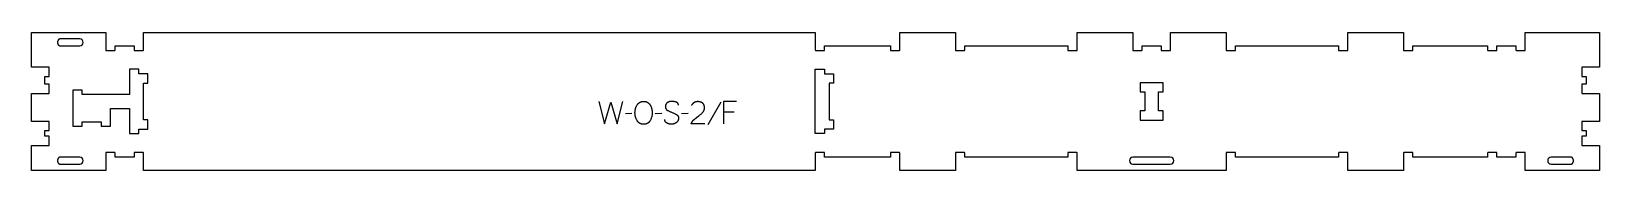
# Model space of a CAD drawing. Extents: x -1023 to 1077, y -93 to 93.
import ezdxf

# ---------------------------------------------------------------- set-up
doc = ezdxf.new("R2010")
doc.units = 0
for name, color, linetype in [('1_ANYTOOL_1MMDEEP_LABELS_S', 2, 'CONTINUOUS'), ('3_ANYTOOL_CUTTHROUGH_INSID', 4, 'CONTINUOUS'), ('4_ANYTOOL_CUTTHROUGH_OUTSI', 5, 'CONTINUOUS')]:
    doc.layers.add(name, color=color, linetype=linetype)

msp = doc.modelspace()

# ---------------------------------------------------------------- linework, layer by layer
at = {"layer": '1_ANYTOOL_1MMDEEP_LABELS_S'}
for p, q in [((-218.5, -16.1), (-227.3, -16.2)), ((-178.5, -16.1), (-187.3, -16.2)), ((-143.4, -16.1), (-152.2, -16.2)), ((-99.6, -0.5), (-116.8, -31.2)), ((-81.5, -14), (-96, -14))]:
    msp.add_line(p, q, dxfattribs=at)
msp.add_lwpolyline([(-202.4, 0.3), (-202.1, 0.3), (-201.7, 0.3), (-201.4, 0.3), (-201.2, 0.3), (-201, 0.2), (-200.8, 0.2), (-200.7, 0.2), (-200.5, 0.2), (-200.3, 0.1), (-200.2, 0.1), (-200, 0.1), (-199.8, 0), (-199.7, 0), (-199.5, -0.1), (-199.4, -0.1), (-199.2, -0.2), (-199, -0.2), (-198.9, -0.3), (-198.7, -0.4), (-198.6, -0.4), (-198.5, -0.5), (-198.3, -0.6), (-198.2, -0.6), (-198, -0.7), (-197.9, -0.8), (-197.7, -0.9), (-197.6, -1), (-197.5, -1.1), (-197.1, -1.3), (-196.8, -1.5), (-196.6, -1.7), (-196.3, -1.9), (-196.1, -2.1), (-195.9, -2.4), (-195.7, -2.6), (-195.4, -2.8), (-195.2, -3.1), (-195, -3.3), (-194.8, -3.5), (-194.6, -3.8), (-194.4, -4.1), (-194.3, -4.3), (-194.1, -4.6), (-193.7, -5.2), (-193.6, -5.5), (-193.4, -5.8), (-193.3, -6.1), (-193.1, -6.4), (-193, -6.7), (-192.9, -7), (-192.7, -7.3), (-192.6, -7.6), (-192.5, -7.9), (-192.4, -8.2), (-192.3, -8.6), (-192.2, -8.9), (-192.1, -9.2), (-192, -9.6), (-191.8, -10.6), (-191.7, -11.3), (-191.6, -11.9), (-191.5, -12.6), (-191.4, -13.2), (-191.3, -13.9), (-191.3, -14.5), (-191.3, -15.2), (-191.3, -15.8), (-191.3, -16.4), (-191.4, -17.1), (-191.5, -17.7), (-191.6, -18.4), (-191.7, -19), (-191.8, -19.6), (-192, -20.3), (-192.2, -20.9), (-192.4, -21.5), (-192.6, -22.2), (-192.9, -22.8), (-193.1, -23.5), (-193.4, -24.1), (-193.8, -24.7), (-194.1, -25.4), (-194.3, -25.7), (-194.4, -26), (-194.6, -26.3), (-194.8, -26.6), (-195, -26.8), (-195.2, -27.1), (-195.4, -27.4), (-195.7, -27.6), (-195.8, -27.7), (-195.9, -27.8), (-196, -28), (-196.1, -28.1), (-196.2, -28.2), (-196.4, -28.3), (-196.5, -28.4), (-196.6, -28.5), (-196.7, -28.6), (-196.8, -28.7), (-197, -28.8), (-197.1, -28.9), (-197.2, -28.9), (-197.4, -29), (-197.5, -29.1), (-197.6, -29.2), (-197.8, -29.3), (-197.9, -29.4), (-198, -29.4), (-198.2, -29.5), (-198.3, -29.6), (-198.5, -29.6), (-198.6, -29.7), (-198.8, -29.8), (-198.9, -29.8), (-199.1, -29.9), (-199.2, -29.9), (-199.4, -30), (-199.7, -30.1), (-200, -30.2), (-200.3, -30.2), (-200.7, -30.3), (-201, -30.3), (-201.3, -30.4), (-201.7, -30.4), (-202.1, -30.5), (-202.4, -30.5), (-202.8, -30.5), (-203.2, -30.5), (-203.5, -30.5), (-203.9, -30.4), (-204.3, -30.4), (-204.6, -30.3), (-205, -30.3), (-205.3, -30.2), (-205.7, -30.1), (-206, -30.1), (-206.3, -30), (-206.5, -29.9), (-206.6, -29.9), (-206.8, -29.8), (-206.9, -29.7), (-207.1, -29.7), (-207.2, -29.6), (-207.4, -29.5), (-207.5, -29.5), (-207.7, -29.4), (-207.8, -29.3), (-208, -29.3), (-208.1, -29.2), (-208.3, -29.1), (-208.4, -29), (-208.5, -28.9), (-208.7, -28.8), (-208.8, -28.7), (-208.9, -28.6), (-209.1, -28.5), (-209.2, -28.4), (-209.3, -28.3), (-209.4, -28.2), (-209.6, -28.1), (-209.7, -28), (-209.8, -27.9), (-209.9, -27.8), (-210, -27.7), (-210.1, -27.6), (-210.3, -27.4), (-210.4, -27.3), (-210.6, -27), (-210.8, -26.8), (-211, -26.5), (-211.2, -26.2), (-211.4, -25.9), (-211.6, -25.6), (-211.7, -25.3), (-212.1, -24.6), (-212.4, -24), (-212.7, -23.3), (-212.9, -22.7), (-213.2, -22), (-213.4, -21.4), (-213.6, -20.7), (-213.8, -20.1), (-214, -19.4), (-214.1, -18.8), (-214.2, -18.1), (-214.3, -17.5), (-214.4, -16.8), (-214.4, -16.2), (-214.5, -15.5), (-214.5, -14.9), (-214.5, -14.2), (-214.4, -13.5), (-214.4, -12.8), (-214.3, -12.1), (-214.2, -11.5), (-214.1, -10.8), (-213.9, -10.1), (-213.8, -9.5), (-213.6, -8.8), (-213.4, -8.2), (-213.1, -7.6), (-212.9, -6.9), (-212.6, -6.3), (-212.3, -5.7), (-212, -5.1), (-211.6, -4.5), (-211.4, -4.2), (-211.2, -3.9), (-211, -3.6), (-210.8, -3.4), (-210.6, -3.1), (-210.4, -2.9), (-210.2, -2.6), (-210, -2.4), (-209.8, -2.3), (-209.7, -2.2), (-209.6, -2.1), (-209.5, -1.9), (-209.3, -1.8), (-209.2, -1.7), (-209.1, -1.6), (-209, -1.5), (-208.8, -1.5), (-208.7, -1.4), (-208.6, -1.3), (-208.4, -1.2), (-208.3, -1.1), (-208.1, -1), (-208, -0.9), (-207.9, -0.9), (-207.7, -0.8), (-207.6, -0.7), (-207.3, -0.6), (-207, -0.5), (-206.7, -0.3), (-206.4, -0.2), (-206, -0.1), (-205.7, 0), (-205.4, 0), (-205, 0.1), (-204.7, 0.2), (-204.3, 0.2), (-204, 0.3), (-203.6, 0.3), (-203.2, 0.3), (-202.8, 0.3)], close=True, dxfattribs=at)
for points in [[(-156.2, -4.6), (-156.2, -4.4), (-156.3, -4.3), (-156.3, -4.2), (-156.3, -4.1), (-156.3, -4), (-156.3, -3.9), (-156.3, -3.9), (-156.3, -3.8), (-156.3, -3.7), (-156.3, -3.6), (-156.4, -3.5), (-156.4, -3.4), (-156.4, -3.4), (-156.4, -3.3), (-156.5, -3.2), (-156.5, -3.1), (-156.5, -3), (-156.5, -3), (-156.6, -2.9), (-156.6, -2.8), (-156.6, -2.7), (-156.7, -2.7), (-156.7, -2.6), (-156.7, -2.5), (-156.8, -2.5), (-156.8, -2.4), (-156.9, -2.3), (-156.9, -2.3), (-157, -2.2), (-157, -2.1), (-157.1, -2.1), (-157.1, -2), (-157.2, -1.9), (-157.2, -1.9), (-157.3, -1.8), (-157.3, -1.8), (-157.4, -1.7), (-157.5, -1.7), (-157.5, -1.6), (-157.6, -1.5), (-157.7, -1.5), (-157.7, -1.4), (-157.8, -1.4), (-157.9, -1.3), (-157.9, -1.3), (-158, -1.2), (-158.1, -1.2), (-158.2, -1.2), (-158.3, -1.1), (-158.3, -1.1), (-158.4, -1), (-158.6, -0.9), (-158.8, -0.9), (-159, -0.8), (-159.1, -0.7), (-159.3, -0.7), (-159.5, -0.6), (-160.4, -0.4), (-161.1, -0.2), (-161.9, 0), (-162.7, 0.1), (-163.1, 0.2), (-163.4, 0.2), (-163.8, 0.3), (-164.2, 0.3), (-164.6, 0.3), (-164.9, 0.3), (-165.3, 0.3), (-165.6, 0.3), (-165.8, 0.3), (-166, 0.3), (-166.2, 0.3), (-166.4, 0.3), (-166.6, 0.3), (-166.8, 0.3), (-167, 0.3), (-167.2, 0.2), (-167.3, 0.2), (-167.5, 0.2), (-167.7, 0.1), (-167.9, 0.1), (-168.1, 0), (-168.2, 0), (-168.4, -0.1), (-168.6, -0.1), (-168.8, -0.2), (-168.9, -0.2), (-169.1, -0.3), (-169.3, -0.4), (-169.5, -0.5), (-169.6, -0.5), (-169.8, -0.6), (-170, -0.7), (-170.1, -0.8), (-170.3, -0.9), (-170.5, -1), (-170.6, -1.1), (-170.8, -1.2), (-170.9, -1.3), (-171.1, -1.4), (-171.2, -1.5), (-171.4, -1.6), (-171.5, -1.7), (-171.7, -1.9), (-171.8, -2), (-172, -2.1), (-172.1, -2.2), (-172.2, -2.4), (-172.3, -2.5), (-172.4, -2.6), (-172.6, -2.8), (-172.7, -2.9), (-172.8, -3.1), (-172.9, -3.2), (-172.9, -3.4), (-173, -3.5), (-173.1, -3.7), (-173.2, -3.9), (-173.3, -4), (-173.3, -4.2), (-173.4, -4.4), (-173.4, -4.5), (-173.5, -4.7), (-173.5, -4.9), (-173.6, -5.1), (-173.6, -5.3), (-173.6, -5.5), (-173.7, -5.7), (-173.7, -5.9), (-173.7, -6.1), (-173.7, -6.3), (-173.7, -6.5), (-173.7, -6.7), (-173.7, -6.9), (-173.7, -7.1), (-173.7, -7.3), (-173.7, -7.5), (-173.7, -7.7), (-173.6, -7.9), (-173.6, -8.1), (-173.6, -8.3), (-173.5, -8.5), (-173.5, -8.7), (-173.4, -8.8), (-173.3, -9), (-173.3, -9.1), (-173.3, -9.2), (-173.2, -9.3), (-173.2, -9.4), (-173.1, -9.4), (-173.1, -9.5), (-173.1, -9.6), (-173, -9.7), (-173, -9.8), (-172.9, -9.8), (-172.9, -9.9), (-172.8, -10), (-172.8, -10.1), (-172.7, -10.1), (-172.7, -10.2), (-172.6, -10.3), (-172.6, -10.4), (-172.5, -10.4), (-172.5, -10.5), (-172.4, -10.6), (-172.3, -10.6), (-172.3, -10.7), (-172.2, -10.8), (-172.1, -10.8), (-172, -11), (-171.9, -11.1), (-171.7, -11.2), (-171.6, -11.3), (-171.4, -11.4), (-171.2, -11.5), (-171.1, -11.6), (-170.9, -11.7), (-170.2, -12.1), (-169.5, -12.5), (-168.7, -12.9), (-167.9, -13.2), (-167.2, -13.6), (-166.4, -13.9), (-165.6, -14.3), (-164.7, -14.6), (-163.9, -14.9), (-163.1, -15.2), (-162.3, -15.5), (-161.5, -15.9), (-160.8, -16.3), (-160.1, -16.7), (-159.4, -17.1), (-158.7, -17.5), (-158.5, -17.6), (-158.4, -17.7), (-158.2, -17.8), (-158.1, -17.9), (-158.1, -17.9), (-158, -18), (-157.9, -18.1), (-157.8, -18.1), (-157.8, -18.2), (-157.7, -18.3), (-157.7, -18.3), (-157.6, -18.4), (-157.5, -18.5), (-157.5, -18.5), (-157.4, -18.6), (-157.3, -18.7), (-157.3, -18.8), (-157.2, -18.8), (-157.2, -18.9), (-157.1, -19), (-157.1, -19.1), (-157, -19.1), (-157, -19.2), (-156.9, -19.3), (-156.9, -19.4), (-156.9, -19.5), (-156.8, -19.5), (-156.8, -19.6), (-156.7, -19.7), (-156.7, -19.8), (-156.7, -19.9), (-156.6, -20), (-156.6, -20.1), (-156.6, -20.1), (-156.5, -20.2), (-156.5, -20.3), (-156.5, -20.4), (-156.4, -20.6), (-156.4, -20.8), (-156.4, -21), (-156.3, -21.2), (-156.3, -21.4), (-156.3, -21.6), (-156.3, -21.8), (-156.3, -22), (-156.3, -22.2), (-156.3, -22.5), (-156.3, -22.7), (-156.3, -22.9), (-156.3, -23.2), (-156.3, -23.4), (-156.4, -23.6), (-156.4, -23.8), (-156.4, -24), (-156.5, -24.3), (-156.5, -24.5), (-156.6, -24.7), (-156.7, -24.9), (-156.7, -25.1), (-156.8, -25.3), (-156.9, -25.5), (-157, -25.6), (-157, -25.8), (-157.1, -26), (-157.2, -26.2), (-157.3, -26.4), (-157.4, -26.5), (-157.6, -26.7), (-157.7, -26.9), (-157.8, -27), (-157.9, -27.2), (-158, -27.3), (-158.2, -27.5), (-158.3, -27.6), (-158.5, -27.7), (-158.6, -27.9), (-158.8, -28), (-158.9, -28.1), (-159.1, -28.3), (-159.3, -28.4), (-159.5, -28.5), (-159.8, -28.7), (-160.2, -28.9), (-160.6, -29.1), (-160.9, -29.3), (-161.3, -29.5), (-161.7, -29.6), (-162.1, -29.7), (-162.3, -29.8), (-162.4, -29.9), (-162.6, -29.9), (-162.8, -30), (-163, -30), (-163.2, -30.1), (-163.4, -30.1), (-163.6, -30.1), (-164, -30.2), (-164.4, -30.3), (-164.8, -30.3), (-165.3, -30.3), (-165.7, -30.3), (-166.1, -30.3), (-166.5, -30.3), (-166.9, -30.3), (-167.3, -30.3), (-167.7, -30.2), (-168.1, -30.1), (-168.5, -30.1), (-168.8, -30), (-169.2, -29.9), (-169.6, -29.8), (-169.9, -29.6), (-170.3, -29.5), (-170.7, -29.3), (-171, -29.2), (-171.4, -29), (-171.7, -28.8), (-171.9, -28.7), (-172, -28.6), (-172.2, -28.5), (-172.4, -28.4), (-172.5, -28.3), (-172.6, -28.2), (-172.8, -28), (-172.9, -27.9), (-173, -27.8), (-173.2, -27.7), (-173.3, -27.5), (-173.4, -27.4), (-173.4, -27.3), (-173.5, -27.3), (-173.5, -27.2), (-173.6, -27.1), (-173.6, -27.1), (-173.7, -27), (-173.7, -26.9), (-173.8, -26.8), (-173.8, -26.8), (-173.9, -26.7), (-173.9, -26.6), (-173.9, -26.5), (-174, -26.5), (-174, -26.4), (-174, -26.3), (-174.1, -26.2), (-174.1, -26.2), (-174.1, -26.1), (-174.2, -26), (-174.2, -25.9), (-174.2, -25.7), (-174.3, -25.6), (-174.3, -25.4), (-174.4, -25.2), (-174.4, -25.1), (-174.4, -24.9), (-174.4, -24.7), (-174.4, -24.5), (-174.5, -24.3), (-174.5, -24.1)], [(-262.9, 0), (-255.2, -30), (-246.7, -0.9), (-238.2, -30), (-230.7, 0)], [(-120.8, -30), (-139.1, -29.9), (-139, -29.5), (-138.8, -29), (-138.8, -28.8), (-138.7, -28.6), (-138.6, -28.4), (-138.5, -28.1), (-138.4, -27.9), (-138.3, -27.7), (-138.2, -27.5), (-138.1, -27.3), (-137.9, -27.1), (-137.8, -26.9), (-137.7, -26.7), (-137.6, -26.5), (-137.5, -26.3), (-137.3, -26.2), (-137.2, -26), (-137, -25.8), (-136.9, -25.6), (-136.8, -25.4), (-136.6, -25.3), (-136.5, -25.1), (-136.3, -24.9), (-136.1, -24.7), (-136, -24.6), (-135.8, -24.4), (-135.6, -24.3), (-135.5, -24.1), (-135.3, -23.9), (-135.1, -23.8), (-132.1, -21.4), (-129.1, -19.1), (-128.4, -18.5), (-127.6, -17.9), (-126.9, -17.4), (-126.2, -16.8), (-125.5, -16.2), (-124.9, -15.6), (-124.3, -15), (-123.7, -14.4), (-123.5, -14.2), (-123.4, -14), (-123.3, -13.9), (-123.1, -13.7), (-123, -13.6), (-122.9, -13.4), (-122.8, -13.2), (-122.6, -13), (-122.5, -12.9), (-122.4, -12.7), (-122.3, -12.5), (-122.2, -12.3), (-122.1, -12.1), (-122.1, -12), (-122, -11.8), (-121.9, -11.6), (-121.8, -11.4), (-121.8, -11.2), (-121.7, -11), (-121.6, -10.8), (-121.6, -10.6), (-121.5, -10.4), (-121.5, -10.2), (-121.5, -10), (-121.4, -9.8), (-121.4, -9.6), (-121.4, -9.3), (-121.4, -9.1), (-121.3, -8.9), (-121.3, -8.7), (-121.3, -8.5), (-121.3, -8.2), (-121.3, -8), (-121.3, -7.7), (-121.3, -7.5), (-121.4, -7.3), (-121.4, -7), (-121.4, -6.8), (-121.4, -6.6), (-121.5, -6.3), (-121.5, -6.1), (-121.6, -5.9), (-121.6, -5.7), (-121.7, -5.5), (-121.7, -5.3), (-121.8, -5.1), (-121.9, -4.9), (-121.9, -4.7), (-122, -4.5), (-122.1, -4.3), (-122.2, -4.1), (-122.3, -3.9), (-122.4, -3.8), (-122.5, -3.6), (-122.6, -3.4), (-122.7, -3.3), (-122.9, -3.1), (-123, -3), (-123.1, -2.8), (-123.3, -2.7), (-123.4, -2.5), (-123.5, -2.4), (-123.7, -2.2), (-123.8, -2.1), (-124, -2), (-124.2, -1.8), (-124.3, -1.7), (-124.5, -1.6), (-124.7, -1.5), (-124.8, -1.4), (-125, -1.3), (-125.2, -1.2), (-125.4, -1.1), (-125.6, -1), (-125.7, -0.9), (-125.9, -0.8), (-126.1, -0.7), (-126.3, -0.7), (-126.5, -0.6), (-126.7, -0.5), (-126.9, -0.5), (-127.1, -0.4), (-127.3, -0.3), (-127.5, -0.3), (-127.7, -0.2), (-127.9, -0.2), (-128.2, -0.2), (-128.4, -0.1), (-128.6, -0.1), (-128.8, -0.1), (-129.1, -0.1), (-129.3, 0), (-129.5, 0), (-129.8, 0), (-130.2, 0), (-130.6, 0), (-131, 0), (-131.3, 0), (-131.7, -0.1), (-132, -0.1), (-132.3, -0.2), (-132.7, -0.2), (-133, -0.3), (-133.3, -0.4), (-133.4, -0.4), (-133.6, -0.5), (-133.8, -0.5), (-133.9, -0.6), (-134, -0.7), (-134.2, -0.7), (-134.3, -0.8), (-134.5, -0.8), (-134.6, -0.9), (-134.8, -1), (-134.9, -1), (-135, -1.1), (-135.2, -1.2), (-135.3, -1.3), (-135.4, -1.4), (-135.6, -1.4), (-135.7, -1.5), (-135.8, -1.6), (-136, -1.7), (-136.1, -1.8), (-136.2, -1.9), (-136.3, -2), (-136.4, -2.1), (-136.6, -2.2), (-136.7, -2.3), (-136.8, -2.4), (-136.9, -2.5), (-137, -2.6), (-137.1, -2.8), (-137.2, -2.9), (-137.3, -3), (-137.4, -3.1), (-137.6, -3.4), (-137.8, -3.6), (-138, -3.9), (-138.2, -4.2), (-138.4, -4.5), (-138.6, -4.8), (-138.7, -5.1)], [(-78.4, 0), (-96, 0), (-96, -30)]]:
    msp.add_lwpolyline(points, dxfattribs=at)
at = {"layer": '3_ANYTOOL_CUTTHROUGH_INSID'}
for points in [[(-957.8, 84.4), (-983.5, 84.4), (-983.6, 84.4), (-983.7, 84.4), (-983.8, 84.4), (-983.9, 84.4), (-984, 84.4), (-984.1, 84.4), (-984.2, 84.4), (-984.3, 84.4), (-984.4, 84.3), (-984.5, 84.3), (-984.6, 84.3), (-984.7, 84.2), (-984.8, 84.2), (-984.9, 84.2), (-985, 84.1), (-985.1, 84.1), (-985.2, 84), (-985.3, 84), (-985.3, 83.9), (-985.4, 83.9), (-985.5, 83.8), (-985.6, 83.8), (-985.7, 83.7), (-985.8, 83.6), (-985.9, 83.6), (-986, 83.5), (-986, 83.4), (-986.1, 83.3), (-986.2, 83.3), (-986.3, 83.2), (-986.3, 83.1), (-986.4, 83), (-986.5, 82.9), (-986.6, 82.8), (-986.6, 82.7), (-986.7, 82.6), (-986.7, 82.5), (-986.8, 82.4), (-986.9, 82.3), (-986.9, 82.2), (-987, 82.1), (-987, 82), (-987.1, 81.9), (-987.1, 81.8), (-987.1, 81.7), (-987.2, 81.6), (-987.2, 81.5), (-987.3, 81.4), (-987.3, 81.3), (-987.3, 81.2), (-987.4, 81.1), (-987.4, 81), (-987.4, 80.9), (-987.4, 80.8), (-987.4, 80.7), (-987.5, 80.5), (-987.5, 80.4), (-987.5, 80.3), (-987.5, 80.2), (-987.5, 80.1), (-987.5, 80), (-987.5, 79.9), (-987.5, 79.8), (-987.5, 79.7), (-987.5, 79.6), (-987.5, 79.5), (-987.5, 79.4), (-987.5, 79.3), (-987.5, 79.2), (-987.5, 79.1), (-987.5, 78.9), (-987.5, 78.8), (-987.4, 78.7), (-987.4, 78.6), (-987.4, 78.5), (-987.4, 78.4), (-987.4, 78.3), (-987.3, 78.2), (-987.3, 78.1), (-987.3, 78), (-987.2, 77.9), (-987.2, 77.8), (-987.1, 77.6), (-987.1, 77.5), (-987.1, 77.4), (-987, 77.3), (-987, 77.2), (-986.9, 77.1), (-986.9, 77), (-986.8, 76.9), (-986.7, 76.8), (-986.7, 76.7), (-986.6, 76.6), (-986.6, 76.6), (-986.5, 76.5), (-986.4, 76.4), (-986.3, 76.3), (-986.3, 76.2), (-986.2, 76.1), (-986.1, 76), (-986, 76), (-986, 75.9), (-985.9, 75.8), (-985.8, 75.8), (-985.7, 75.7), (-985.6, 75.6), (-985.5, 75.6), (-985.4, 75.5), (-985.3, 75.4), (-985.3, 75.4), (-985.2, 75.3), (-985.1, 75.3), (-985, 75.3), (-984.9, 75.2), (-984.8, 75.2), (-984.7, 75.1), (-984.6, 75.1), (-984.5, 75.1), (-984.4, 75), (-984.3, 75), (-984.2, 75), (-984.1, 75), (-984, 75), (-983.9, 75), (-983.8, 75), (-983.7, 74.9), (-983.6, 74.9), (-983.5, 74.9), (-957.8, 74.9, 1)], [(-957.8, -84.1, 1), (-957.8, -74.6), (-983.5, -74.6), (-983.6, -74.6), (-983.7, -74.6), (-983.8, -74.6), (-983.9, -74.6), (-984, -74.6), (-984.1, -74.6), (-984.2, -74.6), (-984.3, -74.6), (-984.4, -74.7), (-984.5, -74.7), (-984.6, -74.7), (-984.7, -74.8), (-984.8, -74.8), (-984.9, -74.8), (-985, -74.9), (-985.1, -74.9), (-985.2, -75), (-985.3, -75), (-985.3, -75.1), (-985.4, -75.1), (-985.5, -75.2), (-985.6, -75.2), (-985.7, -75.3), (-985.8, -75.4), (-985.9, -75.4), (-986, -75.5), (-986, -75.6), (-986.1, -75.7), (-986.2, -75.7), (-986.3, -75.8), (-986.3, -75.9), (-986.4, -76), (-986.5, -76.1), (-986.6, -76.2), (-986.6, -76.3), (-986.7, -76.4), (-986.7, -76.5), (-986.8, -76.6), (-986.9, -76.7), (-986.9, -76.8), (-987, -76.9), (-987, -77), (-987.1, -77.1), (-987.1, -77.2), (-987.1, -77.3), (-987.2, -77.4), (-987.2, -77.5), (-987.3, -77.6), (-987.3, -77.7), (-987.3, -77.8), (-987.4, -77.9), (-987.4, -78), (-987.4, -78.1), (-987.4, -78.2), (-987.4, -78.3), (-987.5, -78.5), (-987.5, -78.6), (-987.5, -78.7), (-987.5, -78.8), (-987.5, -78.9), (-987.5, -79), (-987.5, -79.1), (-987.5, -79.2), (-987.5, -79.3), (-987.5, -79.4), (-987.5, -79.5), (-987.5, -79.6), (-987.5, -79.7), (-987.5, -79.8), (-987.5, -79.9), (-987.5, -80.1), (-987.5, -80.2), (-987.4, -80.3), (-987.4, -80.4), (-987.4, -80.5), (-987.4, -80.6), (-987.4, -80.7), (-987.3, -80.8), (-987.3, -80.9), (-987.3, -81), (-987.2, -81.1), (-987.2, -81.2), (-987.1, -81.4), (-987.1, -81.5), (-987.1, -81.6), (-987, -81.7), (-987, -81.8), (-986.9, -81.9), (-986.9, -82), (-986.8, -82.1), (-986.7, -82.2), (-986.7, -82.3), (-986.6, -82.4), (-986.6, -82.4), (-986.5, -82.5), (-986.4, -82.6), (-986.3, -82.7), (-986.3, -82.8), (-986.2, -82.9), (-986.1, -83), (-986, -83), (-986, -83.1), (-985.9, -83.2), (-985.8, -83.2), (-985.7, -83.3), (-985.6, -83.4), (-985.5, -83.4), (-985.4, -83.5), (-985.3, -83.6), (-985.3, -83.6), (-985.2, -83.7), (-985.1, -83.7), (-985, -83.7), (-984.9, -83.8), (-984.8, -83.8), (-984.7, -83.9), (-984.6, -83.9), (-984.5, -83.9), (-984.4, -84), (-984.3, -84), (-984.2, -84), (-984.1, -84), (-984, -84), (-983.9, -84), (-983.8, -84), (-983.7, -84.1), (-983.6, -84.1), (-983.5, -84.1)], [(452.2, -84.1), (502.2, -84.1, 1), (502.2, -74.6), (452.2, -74.6, 1)], [(1012.2, -84.1), (1038, -84.1), (1038.1, -84.1), (1038.2, -84.1), (1038.3, -84), (1038.4, -84), (1038.5, -84), (1038.6, -84), (1038.7, -84), (1038.7, -84), (1038.8, -84), (1038.9, -83.9), (1039, -83.9), (1039.1, -83.9), (1039.2, -83.8), (1039.3, -83.8), (1039.4, -83.7), (1039.5, -83.7), (1039.6, -83.7), (1039.7, -83.6), (1039.8, -83.6), (1039.9, -83.5), (1040, -83.4), (1040.1, -83.4), (1040.2, -83.3), (1040.2, -83.2), (1040.3, -83.2), (1040.4, -83.1), (1040.5, -83), (1040.6, -83), (1040.7, -82.9), (1040.7, -82.8), (1040.8, -82.7), (1040.9, -82.6), (1040.9, -82.5), (1041, -82.4), (1041.1, -82.4), (1041.1, -82.3), (1041.2, -82.2), (1041.3, -82.1), (1041.3, -82), (1041.4, -81.9), (1041.4, -81.8), (1041.5, -81.7), (1041.5, -81.6), (1041.6, -81.5), (1041.6, -81.4), (1041.6, -81.2), (1041.7, -81.1), (1041.7, -81), (1041.8, -80.9), (1041.8, -80.8), (1041.8, -80.7), (1041.8, -80.6), (1041.9, -80.5), (1041.9, -80.4), (1041.9, -80.3), (1041.9, -80.2), (1041.9, -80.1), (1041.9, -79.9), (1042, -79.8), (1042, -79.7), (1042, -79.6), (1042, -79.5), (1042, -79.4), (1042, -79.3), (1042, -79.2), (1042, -79.1), (1042, -79), (1042, -78.9), (1042, -78.8), (1041.9, -78.7), (1041.9, -78.6), (1041.9, -78.5), (1041.9, -78.3), (1041.9, -78.2), (1041.9, -78.1), (1041.8, -78), (1041.8, -77.9), (1041.8, -77.8), (1041.8, -77.7), (1041.7, -77.6), (1041.7, -77.5), (1041.6, -77.4), (1041.6, -77.3), (1041.6, -77.2), (1041.5, -77.1), (1041.5, -77), (1041.4, -76.9), (1041.4, -76.8), (1041.3, -76.7), (1041.3, -76.6), (1041.2, -76.5), (1041.1, -76.4), (1041.1, -76.3), (1041, -76.2), (1040.9, -76.1), (1040.9, -76), (1040.8, -75.9), (1040.7, -75.8), (1040.7, -75.7), (1040.6, -75.7), (1040.5, -75.6), (1040.4, -75.5), (1040.3, -75.4), (1040.2, -75.4), (1040.2, -75.3), (1040.1, -75.2), (1040, -75.2), (1039.9, -75.1), (1039.8, -75.1), (1039.7, -75), (1039.6, -75), (1039.5, -74.9), (1039.4, -74.9), (1039.3, -74.8), (1039.2, -74.8), (1039.1, -74.8), (1039, -74.7), (1038.9, -74.7), (1038.8, -74.7), (1038.7, -74.6), (1038.7, -74.6), (1038.6, -74.6), (1038.5, -74.6), (1038.4, -74.6), (1038.3, -74.6), (1038.2, -74.6), (1038.1, -74.6), (1038, -74.6), (1012.2, -74.6, 1)]]:
    msp.add_lwpolyline(points, format="xyb", close=True, dxfattribs=at)
for points in [[(-866.5, -37), (-866.5, -24.5), (-872.5, -24.5), (-872.5, 25), (-866.5, 25), (-866.5, 37.5), (-878.5, 37.5), (-878.5, 43.5), (-891, 43.5), (-891, 9.5), (-954.5, 9.5), (-954.5, 15.5), (-967, 15.5), (-967, -33), (-954.5, -33), (-954.5, -27), (-929, -27), (-929, -33), (-916.5, -33), (-916.5, -9), (-891, -9), (-891, -43), (-878.5, -43), (-878.5, -37)], [(27, 43.5), (39.5, 43.5), (39.5, 37.5), (51.5, 37.5), (51.5, 25), (45.5, 25), (45.5, -24.5), (51.5, -24.5), (51.5, -37), (39.5, -37), (39.5, -43), (27, -43)], [(468, 13), (468, -12.5), (462, -12.5), (462, -25), (492.5, -25), (492.5, -12.5), (486.5, -12.5), (486.5, 13), (492.5, 13), (492.5, 25.5), (462, 25.5), (462, 13)]]:
    msp.add_lwpolyline(points, close=True, dxfattribs=at)
at = {"layer": '4_ANYTOOL_CUTTHROUGH_OUTSI'}
msp.add_lwpolyline([(-910.5, -74.6), (-910.5, -68.8, 0.414214), (-910.8, -68.6), (-922.8, -68.6, 0.414214), (-923, -68.8), (-923, -92.6), (-1022.5, -92.6), (-1022.5, -59.1), (-998.8, -59.1, 0.414214), (-998.5, -58.8), (-998.5, -46.8, 0.414214), (-998.8, -46.6), (-1004.5, -46.6), (-1004.5, -39), (-998.8, -39, 0.414214), (-998.5, -38.7), (-998.5, -26.7, 0.414214), (-998.8, -26.5), (-1022.5, -26.5), (-1022.5, 10.9), (-998.8, 10.9, 0.414214), (-998.5, 11.2), (-998.5, 23.2, 0.414214), (-998.8, 23.4), (-1004.5, 23.4), (-1004.5, 33.9), (-998.8, 33.9, 0.414214), (-998.5, 34.2), (-998.5, 46.2, 0.414214), (-998.8, 46.4), (-1022.5, 46.4), (-1022.5, 92.9), (-923, 92.9), (-923, 69.2, 0.414214), (-922.8, 68.9), (-910.8, 68.9, 0.414214), (-910.5, 69.2), (-910.5, 74.9), (-885, 74.9), (-885, 69.2, 0.414214), (-884.8, 68.9), (-872.8, 68.9, 0.414214), (-872.5, 69.2), (-872.5, 92.9), (27, 92.9), (27, 69.2, 0.414214), (27.2, 68.9), (39.2, 68.9, 0.414214), (39.5, 69.2), (39.5, 74.9), (127.5, 74.9), (127.5, 69.2, 0.414214), (127.7, 68.9), (139.7, 68.9, 0.414214), (140, 69.2), (140, 92.9), (214.5, 92.9), (214.5, 69.2, 0.414214), (214.7, 68.9), (226.7, 68.9, 0.414214), (227, 69.2), (227, 74.9), (365, 74.9), (365, 69.2, 0.414214), (365.2, 68.9), (377.2, 68.9, 0.414214), (377.5, 69.2), (377.5, 92.9), (452, 92.9), (452, 69.2, 0.414214), (452.2, 68.9), (464.2, 68.9, 0.414214), (464.5, 69.2), (464.5, 74.9), (490, 74.9), (490, 69.2, 0.414214), (490.2, 68.9), (502.2, 68.9, 0.414214), (502.5, 69.2), (502.5, 92.9), (577, 92.9), (577, 69.2, 0.414214), (577.2, 68.9), (589.2, 68.9, 0.414214), (589.5, 69.2), (589.5, 74.9), (727.5, 74.9), (727.5, 69.2, 0.414214), (727.7, 68.9), (739.7, 68.9, 0.414214), (740, 69.2), (740, 92.9), (814.5, 92.9), (814.5, 69.2, 0.414214), (814.7, 68.9), (826.7, 68.9, 0.414214), (827, 69.2), (827, 74.9), (927, 74.9), (927, 69.2, 0.414214), (927.2, 68.9), (939.2, 68.9, 0.414214), (939.5, 69.2), (939.5, 74.9), (965, 74.9), (965, 69.2, 0.414214), (965.2, 68.9), (977.2, 68.9, 0.414214), (977.5, 69.2), (977.5, 92.9), (1077, 92.9), (1077, 46.4), (1053.2, 46.4, 0.414214), (1053, 46.2), (1053, 34.2, 0.414214), (1053.2, 33.9), (1059, 33.9), (1059, 23.4), (1053.2, 23.4, 0.414214), (1053, 23.2), (1053, 11.2, 0.414214), (1053.2, 10.9), (1077, 10.9), (1077, -26.5), (1053.2, -26.5, 0.414214), (1053, -26.7), (1053, -38.7, 0.414214), (1053.2, -39), (1059, -39), (1059, -46.6), (1053.2, -46.6, 0.414214), (1053, -46.8), (1053, -58.8, 0.414214), (1053.2, -59.1), (1077, -59.1), (1077, -92.6), (977.5, -92.6), (977.5, -68.8, 0.414214), (977.2, -68.6), (965.2, -68.6, 0.414214), (965, -68.8), (965, -74.6), (939.5, -74.6), (939.5, -68.8, 0.414214), (939.2, -68.6), (927.2, -68.6, 0.414214), (927, -68.8), (927, -74.6), (827, -74.6), (827, -68.8, 0.414214), (826.7, -68.6), (814.7, -68.6, 0.414214), (814.5, -68.8), (814.5, -92.6), (740, -92.6), (740, -68.8, 0.414214), (739.7, -68.6), (727.7, -68.6, 0.414214), (727.5, -68.8), (727.5, -74.6), (589.5, -74.6), (589.5, -68.8, 0.414214), (589.2, -68.6), (577.2, -68.6, 0.414214), (577, -68.8), (577, -92.6), (377.5, -92.6), (377.5, -68.8, 0.414214), (377.2, -68.6), (365.2, -68.6, 0.414214), (365, -68.8), (365, -74.6), (227, -74.6), (227, -68.8, 0.414214), (226.7, -68.6), (214.7, -68.6, 0.414214), (214.5, -68.8), (214.5, -92.6), (140, -92.6), (140, -68.8, 0.414214), (139.7, -68.6), (127.7, -68.6, 0.414214), (127.5, -68.8), (127.5, -74.6), (39.5, -74.6), (39.5, -68.8, 0.414214), (39.2, -68.6), (27.2, -68.6, 0.414214), (27, -68.8), (27, -92.6), (-872.5, -92.6), (-872.5, -68.8, 0.414214), (-872.8, -68.6), (-884.8, -68.6, 0.414214), (-885, -68.8), (-885, -74.6)], format="xyb", close=True, dxfattribs=at)

doc.saveas('drawing.dxf')
